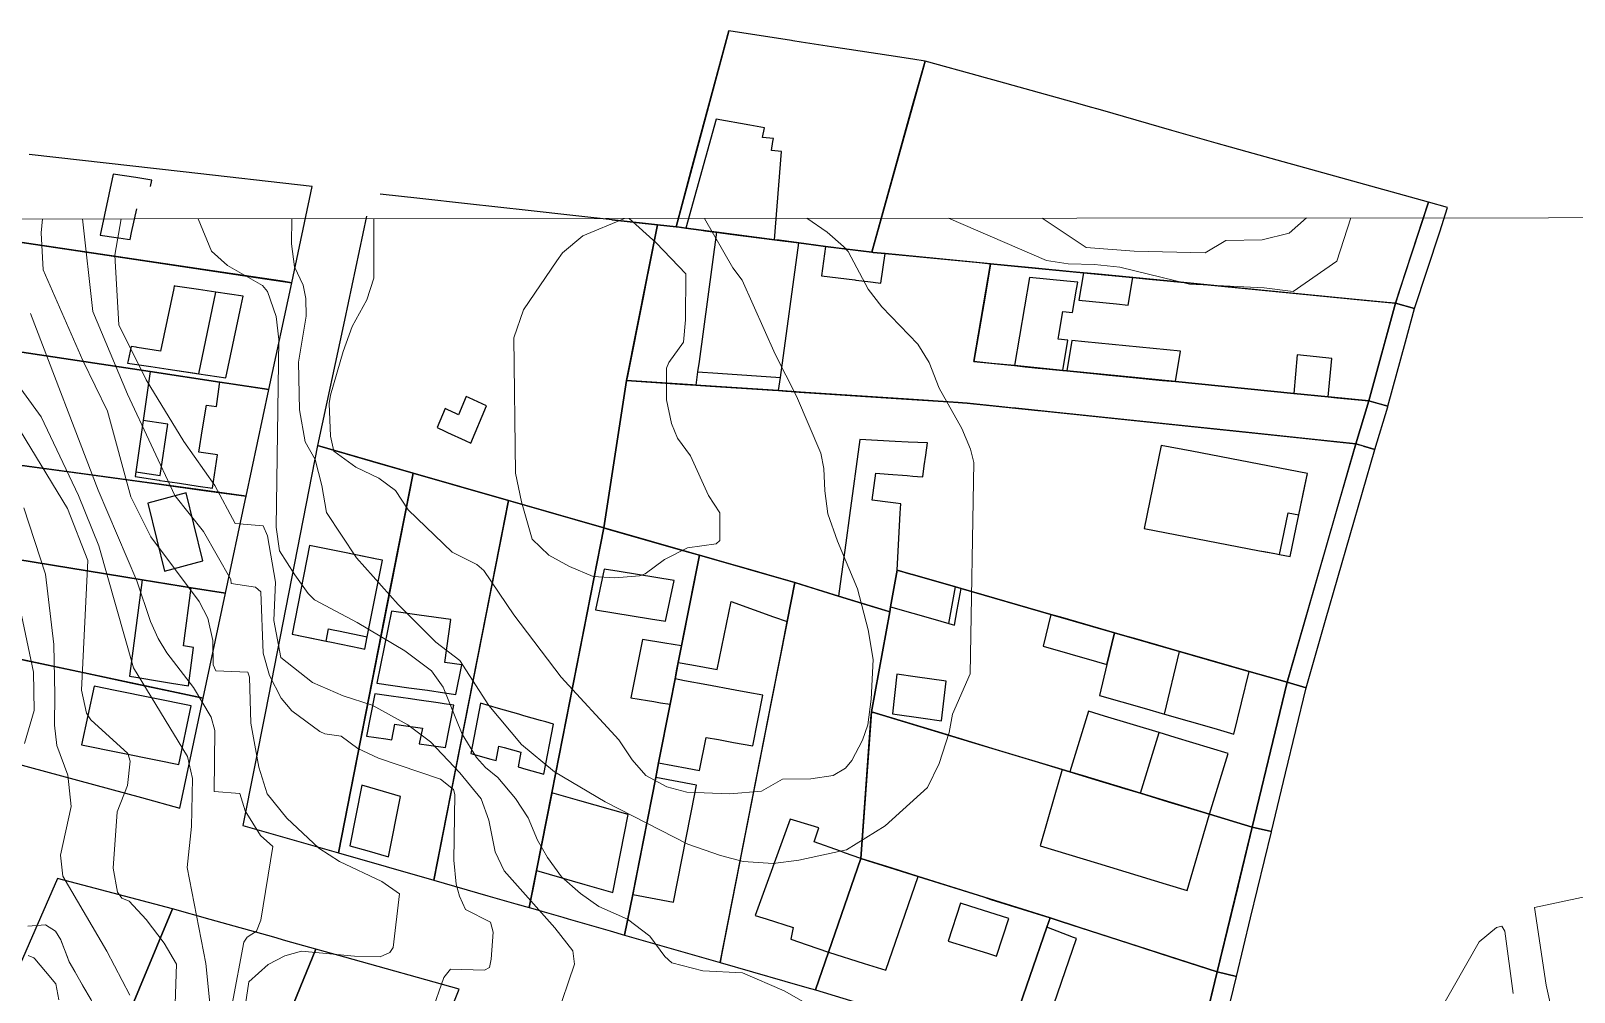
# Model space of a CAD drawing. Header units: metres. Extents: x 78 to 178, y -74 to 157.
# Drawn here: x 144.08 to 146.162, y -6.001 to -4.706 of the extents above; entities that cross this region are included whole.
import ezdxf

# ---------------------------------------------------------------- set-up
doc = ezdxf.new("R2010")
doc.units = ezdxf.units.M
doc.layers.add('01_Fina', color=252, linetype='Continuous', lineweight=15)
doc.layers.add('Traza Urbana', color=7, linetype='Continuous')

msp = doc.modelspace()

# ---------------------------------------------------------------- linework, layer by layer
at = {"layer": '01_Fina', "color": 252, "lineweight": 9, "true_color": 0x939598}
msp.add_lwpolyline([(142.68008, -4.95976), (142.68008, -14.84805), (151.21343, -14.84213), (151.21343, -4.95384), (142.94709, -4.95976)], dxfattribs=at)
at = {"layer": '01_Fina', "color": 252, "linetype": 'Continuous', "lineweight": 9, "true_color": 0x939598}
for points in [[(144.09576, -4.95894), (144.09394, -4.97786), (144.09675, -5.02777), (144.15027, -5.14992), (144.18318, -5.21815), (144.21502, -5.33361), (144.24205, -5.38766), (144.30707, -5.47462), (144.31884, -5.4971), (144.32526, -5.5272), (144.32607, -5.56038), (144.32941, -5.56841), (144.37289, -5.57028), (144.37477, -5.57697), (144.37677, -5.63892), (144.38761, -5.69832), (144.39858, -5.73418), (144.42507, -5.76669), (144.46842, -5.80736), (144.49652, -5.82515), (144.55351, -5.85218), (144.57706, -5.8689), (144.5689, -5.94142), (144.56435, -5.94811), (144.5511, -5.95359), (144.51658, -5.95292), (144.44514, -5.9461), (144.4224, -5.95266), (144.39992, -5.96416), (144.3741, -5.98731), (144.36955, -6.01768)], [(144.1496, -4.9589), (144.16378, -5.08409), (144.21034, -5.1954), (144.27442, -5.33187), (144.31296, -5.38057), (144.34961, -5.44532), (144.35015, -5.45068), (144.38293, -5.45563), (144.39042, -5.46178), (144.39336, -5.54446), (144.40179, -5.5747), (144.41745, -5.60507), (144.43203, -5.62233), (144.46989, -5.65002), (144.47658, -5.6531), (144.49839, -5.65645), (144.521, -5.67317), (144.54896, -5.68601), (144.63245, -5.71438), (144.64984, -5.72816), (144.65171, -5.73511), (144.65051, -5.82342), (144.65372, -5.85566), (144.65813, -5.87211), (144.66643, -5.89004), (144.70014, -5.90717), (144.70362, -5.92041), (144.70095, -5.9568), (144.69867, -5.96804), (144.69172, -5.97165), (144.64596, -5.97058), (144.63686, -5.98155), (144.62027, -6.02945)], [(144.20198, -4.95886), (144.19348, -5.00783), (144.19883, -5.10189), (144.23563, -5.17614), (144.2862, -5.25895), (144.32821, -5.31836), (144.35537, -5.3696), (144.39336, -5.37281), (144.39925, -5.38632), (144.41009, -5.4488), (144.40755, -5.50045), (144.41731, -5.55048), (144.45986, -5.58406), (144.50107, -5.60186), (144.54053, -5.61457), (144.58856, -5.64106), (144.6192, -5.66394), (144.6584, -5.70595), (144.68717, -5.74087), (144.69787, -5.76936), (144.70617, -5.81244), (144.71861, -5.83786), (144.78657, -5.91479), (144.81119, -5.9457), (144.81346, -5.96349), (144.78871, -6.03654)], [(145.13148, -6.01995), (145.09616, -5.99975), (145.03984, -5.9754), (144.98646, -5.97272), (144.94458, -5.96189), (144.93495, -5.95346), (144.91501, -5.92576), (144.88491, -5.90315), (144.84624, -5.88589), (144.82136, -5.8685), (144.79594, -5.84576), (144.77667, -5.82007), (144.76356, -5.79666), (144.75098, -5.76629), (144.73386, -5.74033), (144.71005, -5.7121), (144.69332, -5.69846), (144.68088, -5.68494), (144.66175, -5.6535), (144.63619, -5.59009), (144.62054, -5.56814), (144.58455, -5.54125), (144.52033, -5.50312), (144.46267, -5.47235), (144.45424, -5.46405), (144.43618, -5.4389), (144.41531, -5.40639), (144.41076, -5.37442), (144.4145, -5.12142), (144.41089, -5.09065), (144.39938, -5.05707), (144.39229, -5.04904), (144.34507, -5.02188), (144.32366, -5.00235), (144.30571, -4.95879)], [(145.12665, -4.9582), (145.15396, -4.97693), (145.17617, -4.99619), (145.18232, -5.00301), (145.20922, -5.05372), (145.22781, -5.0774), (145.27624, -5.12797), (145.29176, -5.15273), (145.30528, -5.18711), (145.33565, -5.24156), (145.34742, -5.26966), (145.3517, -5.28745), (145.34675, -5.57229), (145.3232, -5.62688), (145.31879, -5.65149), (145.30528, -5.69337), (145.28936, -5.72561), (145.2325, -5.77712), (145.18018, -5.8095), (145.11596, -5.82342), (145.08118, -5.82796), (145.04064, -5.82515), (145.01, -5.81699), (144.96599, -5.80187), (144.85454, -5.74501), (144.78617, -5.70434), (144.74175, -5.66755), (144.6976, -5.6151), (144.6588, -5.55423), (144.62643, -5.52961), (144.57532, -5.47877), (144.51926, -5.41589), (144.47872, -5.35488), (144.47243, -5.31849), (144.46347, -5.28317), (144.45009, -5.25949), (144.44233, -5.21641), (144.44113, -5.15206), (144.45143, -5.09025), (144.45076, -5.06643), (144.44715, -5.0485), (144.43578, -5.02348), (144.43149, -4.99271), (144.43194, -4.9587)], [(144.98881, -4.9583), (145.02686, -5.02522), (145.0393, -5.04168), (145.08372, -5.14149), (145.11289, -5.19821), (145.14553, -5.27474), (145.14941, -5.29535), (145.15075, -5.32558), (145.15516, -5.35649), (145.16801, -5.39328), (145.19477, -5.45763), (145.20948, -5.51316), (145.21591, -5.55303), (145.21336, -5.60668), (145.20868, -5.64119), (145.20159, -5.66166), (145.18714, -5.68936), (145.17858, -5.69953), (145.16226, -5.70929), (145.13202, -5.71397), (145.09362, -5.71424), (145.06539, -5.7303), (145.02298, -5.73418), (144.96492, -5.73177), (144.93789, -5.72468), (144.90939, -5.70929), (144.89106, -5.68829), (144.873, -5.66113), (144.7954, -5.57697), (144.73132, -5.49295), (144.69091, -5.43288), (144.68155, -5.42499), (144.64837, -5.40826), (144.58883, -5.35127), (144.57197, -5.32518), (144.5495, -5.30859), (144.51832, -5.29387), (144.48876, -5.27233), (144.48434, -5.252), (144.4822, -5.20771), (144.48421, -5.19647), (144.50107, -5.13787), (144.51337, -5.10416), (144.53317, -5.06804), (144.54281, -5.03874), (144.54281, -4.95862)], [(144.8807, -4.95837), (144.82457, -4.98188), (144.79714, -5.00462), (144.78925, -5.01546), (144.7443, -5.08155), (144.73132, -5.11955), (144.73386, -5.30163), (144.74162, -5.34043), (144.75634, -5.39074), (144.77868, -5.41214), (144.80664, -5.42753), (144.83835, -5.44118), (144.86752, -5.44292), (144.9011, -5.44037), (144.90872, -5.4373), (144.93468, -5.41803), (144.96558, -5.40224), (145.00425, -5.39729), (145.00907, -5.39261), (145.00907, -5.35542), (144.99422, -5.332), (144.9696, -5.27862), (144.95234, -5.25481), (144.94391, -5.23474), (144.93749, -5.2029), (144.93749, -5.16022), (144.94057, -5.15273), (144.96037, -5.12516), (144.96304, -5.09533), (144.96344, -5.03298), (144.92344, -4.99151), (144.88689, -4.95837)], [(145.86055, -4.95767), (145.84151, -5.01586), (145.78277, -5.0568), (145.74331, -5.05212), (145.6427, -5.0469), (145.54878, -5.02429), (145.51466, -5.02054), (145.47894, -5.0196), (145.4499, -5.01492), (145.31792, -4.95806)], [(145.80058, -4.95772), (145.77729, -4.97826), (145.74076, -4.98723), (145.6918, -4.98803), (145.6637, -5.00462), (145.56804, -5.00261), (145.50355, -4.99753), (145.4441, -4.95797)], [(144.35162, -6.01768), (144.36727, -5.93406), (144.37156, -5.92737), (144.38427, -5.91907), (144.39015, -5.90422), (144.40634, -5.80522), (144.38962, -5.79037), (144.36901, -5.75692), (144.36192, -5.73378), (144.32714, -5.73097), (144.32834, -5.64869), (144.32326, -5.63076), (144.29944, -5.59075), (144.26332, -5.54379), (144.25168, -5.52453), (144.24138, -5.50192), (144.22278, -5.44706), (144.1706, -5.32451), (144.07976, -5.08637)], [(144.32513, -6.05233), (144.31617, -5.96296), (144.29101, -5.83345), (144.29677, -5.77819), (144.29797, -5.71331), (144.29142, -5.68374), (144.2185, -5.56426), (144.17167, -5.39997), (144.14411, -5.33174), (144.09381, -5.22577), (144.02905, -5.13734)], [(144.01621, -5.16396), (144.12953, -5.3494), (144.15709, -5.41937), (144.14826, -5.59437), (144.15508, -5.62541), (144.1607, -5.6345), (144.21061, -5.67986), (144.21395, -5.69016), (144.21021, -5.72294), (144.19629, -5.75813), (144.19094, -5.83439), (144.19696, -5.86663), (144.20258, -5.87452), (144.21248, -5.87894), (144.23536, -5.90342), (144.25998, -5.9354), (144.27657, -5.96389), (144.27322, -6.05782)], [(144.07066, -5.34846), (144.09969, -5.4381), (144.1108, -5.53282), (144.1124, -5.60065), (144.11187, -5.64173), (144.11521, -5.66889), (144.13007, -5.70889), (144.13461, -5.75103), (144.12003, -5.81673), (144.12311, -5.84522), (144.18238, -5.94597), (144.21368, -6.00537)], [(144.07133, -5.66608), (144.08444, -5.62166), (144.08337, -5.56988), (144.06009, -5.45897)], [(146.22227, -5.86302), (146.10829, -5.8875), (146.12367, -5.99199), (146.13277, -6.03226)], [(144.16458, -6.01754), (144.13167, -5.96055), (144.12043, -5.93071), (144.11321, -5.91907), (144.09956, -5.91065), (144.07575, -5.91239)], [(144.12043, -5.93071), (144.1215, -5.93352), (144.12926, -5.95413), (144.13167, -5.96055), (144.1393, -5.97366), (144.15027, -5.99279), (144.16137, -6.01193)], [(146.07925, -6.0031), (146.06801, -5.91907), (146.064, -5.91225), (146.05664, -5.91412), (146.0335, -5.93352), (145.97998, -6.02731)], [(144.07628, -5.95199), (144.08418, -5.95533), (144.08525, -5.95654), (144.09956, -5.97339), (144.11388, -5.99012), (144.11789, -6.01193)]]:
    msp.add_lwpolyline(points, dxfattribs=at)
at = {"layer": 'Traza Urbana', "color": 7, "linetype": 'Continuous', "invisible_edges": 5}
for points in [[(145.02151, -4.70561), (144.86364, -4.96023), (144.92518, -4.96703), (144.97083, -4.89341)], [(145.02151, -4.70561), (145.02151, -4.70561), (144.9502, -4.96984), (145.10597, -4.71859)], [(145.10597, -4.71859), (144.9502, -4.96984), (144.95181, -4.96997), (145.10752, -4.71883)], [(145.10752, -4.71883), (144.95181, -4.96997), (144.96358, -4.97158), (145.11917, -4.72062)], [(145.11917, -4.72062), (144.96358, -4.97158), (145.00492, -4.97707), (145.16002, -4.7269)], [(145.16002, -4.7269), (145.00492, -4.97707), (145.08305, -4.9871), (145.23703, -4.73875)], [(145.23703, -4.73875), (145.08305, -4.9871), (145.11583, -4.99138), (145.26938, -4.74372)], [(145.26938, -4.74372), (145.11583, -4.99138), (145.13268, -4.99358), (145.28601, -4.74628)], [(145.28601, -4.74628), (145.13268, -4.99358), (145.15169, -4.99606), (145.2693, -4.80637)], [(145.28601, -4.74628), (145.28601, -4.74628), (145.2143, -5.00409), (145.36123, -4.76711)], [(145.36123, -4.76711), (145.2143, -5.00409), (145.21591, -5.00436), (145.36274, -4.76753)], [(145.36274, -4.76753), (145.21591, -5.00436), (145.2321, -5.00583), (145.37734, -4.77157)], [(145.37734, -4.77157), (145.2321, -5.00583), (145.35925, -5.01802), (145.49232, -4.80341)], [(145.2693, -4.80637), (145.15169, -4.99606), (145.2143, -5.00409)], [(145.49232, -4.80341), (145.35925, -5.01802), (145.37445, -5.01948), (145.50598, -4.80733)], [(145.50598, -4.80733), (145.37445, -5.01948), (145.39291, -5.02135), (145.52264, -4.81212)], [(145.00438, -4.82454), (145.00438, -4.82454), (144.96358, -4.97158), (145.04967, -4.83273)], [(145.52264, -4.81212), (145.39291, -5.02135), (145.49968, -5.03179), (145.61875, -4.83974)], [(145.04967, -4.83273), (144.96358, -4.97158), (144.984, -4.97429), (145.06954, -4.83632)], [(145.06954, -4.83632), (144.984, -4.97429), (144.98891, -4.97494), (145.06673, -4.84943)], [(145.06673, -4.84943), (144.98891, -4.97494), (145.00328, -4.97685), (145.08145, -4.85077)], [(145.61875, -4.83974), (145.49968, -5.03179), (145.5663, -5.03821), (145.67868, -4.85696)], [(145.08145, -4.85077), (145.00328, -4.97685), (145.00492, -4.97707), (145.08083, -4.85463)], [(145.08083, -4.85463), (145.00492, -4.97707), (145.01006, -4.97773), (145.07891, -4.86669)], [(145.07891, -4.86669), (145.01006, -4.97773), (145.02338, -4.97944), (145.09228, -4.86829)], [(145.09228, -4.86829), (145.02338, -4.97944), (145.08305, -4.9871)], [(145.67868, -4.85696), (145.5663, -5.03821), (145.58786, -5.04032), (145.69809, -4.86254)], [(145.69809, -4.86254), (145.58786, -5.04032), (145.61273, -5.04276), (145.72059, -4.86879)], [(145.72059, -4.86879), (145.61273, -5.04276), (145.8829, -5.06907), (145.965, -4.93666)], [(144.07789, -4.87204), (144.0096, -4.98219), (144.21282, -5.01243), (144.28526, -4.89559)], [(144.19094, -4.89893), (144.19094, -4.89893), (144.17355, -4.98081), (144.2215, -4.90347)], [(144.2215, -4.90347), (144.17355, -4.98081), (144.19529, -4.98405), (144.24325, -4.90669)], [(144.24325, -4.90669), (144.19529, -4.98405), (144.19857, -4.98454), (144.2414, -4.91546)], [(144.28526, -4.89559), (144.21282, -5.01243), (144.38366, -5.03785), (144.45959, -4.91539)], [(144.97083, -4.89341), (144.92518, -4.96703), (144.9502, -4.96984)], [(144.45959, -4.91539), (144.38366, -5.03785), (144.4319, -5.04503)], [(144.60449, -4.93171), (144.50295, -5.09547), (144.46682, -5.26471), (144.6689, -4.93878)], [(144.55124, -4.92582), (144.53284, -4.95549), (144.50295, -5.09547), (144.60449, -4.93171)], [(144.22278, -4.94549), (144.19857, -4.98454), (144.21046, -4.98631), (144.21596, -4.97744)], [(144.6689, -4.93878), (144.46682, -5.26471), (144.54101, -5.286), (144.75072, -4.94777)], [(144.75072, -4.94777), (144.54101, -5.286), (144.59552, -5.30164), (144.81081, -4.9544)], [(145.965, -4.93666), (145.8829, -5.06907), (145.92045, -5.07273)], [(145.99082, -4.94389), (145.93109, -5.04023), (145.92045, -5.07273), (145.98018, -4.97638)], [(145.965, -4.93666), (145.965, -4.93666), (145.93109, -5.04023), (145.99082, -4.94389)], [(143.94101, -4.97198), (143.8574, -5.10684), (144.24111, -5.16477), (144.3252, -5.02915)], [(144.81081, -4.9544), (144.59552, -5.30164), (144.69927, -5.3314), (144.92518, -4.96703)], [(144.92518, -4.96703), (144.69927, -5.3314), (144.72423, -5.33857), (144.91131, -5.03682)], [(144.96358, -4.97158), (144.90574, -5.06487), (144.88463, -5.17108), (145.00492, -4.97707)], [(144.95181, -4.96997), (144.91176, -5.03456), (144.90574, -5.06487), (144.96358, -4.97158)], [(144.9502, -4.96984), (144.91256, -5.03055), (144.91176, -5.03456), (144.95181, -4.96997)], [(144.92518, -4.96703), (144.92518, -4.96703), (144.91256, -5.03055), (144.9502, -4.96984)], [(144.21596, -4.97744), (144.21046, -4.98631), (144.21395, -4.98683)], [(145.00492, -4.97707), (144.88463, -5.17108), (144.88344, -5.17708), (145.00726, -4.97737)], [(145.00726, -4.97737), (144.88344, -5.17708), (144.96206, -5.18226), (145.08305, -4.9871)], [(145.08305, -4.9871), (144.96206, -5.18226), (144.97696, -5.18324), (145.0974, -4.98897)], [(145.0974, -4.98897), (144.97696, -5.18324), (144.9961, -5.1845), (145.11583, -4.99138)], [(145.08305, -4.9871), (144.98127, -5.15126), (144.97937, -5.16531), (145.08935, -4.98792)], [(145.08935, -4.98792), (144.97937, -5.16531), (145.00681, -5.16722), (145.11583, -4.99138)], [(145.00492, -4.97707), (145.00492, -4.97707), (144.98127, -5.15126), (145.08305, -4.9871)], [(145.11583, -4.99138), (144.9961, -5.1845), (145.03333, -5.18695), (145.15169, -4.99606)], [(145.11583, -4.99138), (145.00681, -5.16722), (145.09095, -5.17307)], [(145.98018, -4.97638), (145.92045, -5.07273), (145.94627, -5.07995)], [(145.15169, -4.99606), (145.03333, -5.18695), (145.08854, -5.19059), (145.20492, -5.00289)], [(145.20492, -5.00289), (145.08854, -5.19059), (145.09827, -5.19124), (145.2143, -5.00409)], [(145.2143, -5.00409), (145.09827, -5.19124), (145.09997, -5.19135), (145.21591, -5.00436)], [(145.21591, -5.00436), (145.09997, -5.19135), (145.1164, -5.19244), (145.2321, -5.00583)], [(145.2321, -5.00583), (145.1164, -5.19244), (145.26125, -5.20205), (145.37445, -5.01948)], [(145.15169, -4.99606), (145.15169, -4.99606), (145.1462, -5.03593), (145.16951, -4.99835)], [(145.16951, -4.99835), (145.1462, -5.03593), (145.19117, -5.0414), (145.2143, -5.00409)], [(145.2143, -5.00409), (145.19117, -5.0414), (145.19282, -5.0416), (145.21591, -5.00436)], [(145.21591, -5.00436), (145.19282, -5.0416), (145.20872, -5.04353), (145.2321, -5.00583)], [(145.2321, -5.00583), (145.20872, -5.04353), (145.22661, -5.0457)], [(144.3252, -5.02915), (144.24111, -5.16477), (144.33503, -5.17895), (144.41923, -5.04315)], [(144.91131, -5.03682), (144.72423, -5.33857), (144.77439, -5.35296), (144.88344, -5.17708)], [(145.37445, -5.01948), (145.26125, -5.20205), (145.31822, -5.20583), (145.35197, -5.15139)], [(145.39291, -5.02135), (145.36701, -5.06312), (145.35197, -5.15139), (145.43033, -5.02501)], [(145.43033, -5.02501), (145.35197, -5.15139), (145.40656, -5.15688), (145.48501, -5.03035)], [(145.37445, -5.01948), (145.37445, -5.01948), (145.36701, -5.06312), (145.39291, -5.02135)], [(145.48501, -5.03035), (145.40656, -5.15688), (145.42122, -5.15832), (145.49968, -5.03179)], [(145.49968, -5.03179), (145.42122, -5.15832), (145.47185, -5.1633), (145.55036, -5.03667)], [(145.55036, -5.03667), (145.47185, -5.1633), (145.4772, -5.16384), (145.55572, -5.03719)], [(145.55572, -5.03719), (145.4772, -5.16384), (145.48776, -5.16489), (145.5663, -5.03821)], [(145.49968, -5.03179), (145.49968, -5.03179), (145.49339, -5.06871), (145.51535, -5.0333)], [(145.51535, -5.0333), (145.49339, -5.06871), (145.54434, -5.07362), (145.5663, -5.03821)], [(144.30614, -5.05434), (144.2418, -5.15812), (144.26533, -5.16166), (144.32968, -5.05787)], [(144.2748, -5.04964), (144.27273, -5.05298), (144.25476, -5.13721), (144.30614, -5.05434)], [(144.32968, -5.05787), (144.26533, -5.16166), (144.3064, -5.16785)], [(144.27349, -5.04945), (144.27349, -5.04945), (144.27273, -5.05298), (144.2748, -5.04964)], [(144.41923, -5.04315), (144.33503, -5.17895), (144.34767, -5.18087), (144.4319, -5.04503)], [(144.4319, -5.04503), (144.34767, -5.18087), (144.40113, -5.18899)], [(145.42676, -5.03807), (145.42676, -5.03807), (145.40656, -5.15688), (145.47715, -5.04303)], [(145.47715, -5.04303), (145.40656, -5.15688), (145.42146, -5.15835), (145.49205, -5.0445)], [(145.49205, -5.0445), (145.42146, -5.15835), (145.42544, -5.15874), (145.49046, -5.05387)], [(145.49046, -5.05387), (145.47171, -5.0841), (145.48509, -5.08544)], [(145.5663, -5.03821), (145.48776, -5.16489), (145.53414, -5.1695), (145.61273, -5.04276)], [(145.61273, -5.04276), (145.53414, -5.1695), (145.6237, -5.17842), (145.7024, -5.05149)], [(145.5663, -5.03821), (145.54434, -5.07362), (145.56001, -5.07513)], [(145.7024, -5.05149), (145.6237, -5.17842), (145.78331, -5.19434), (145.86223, -5.06706)], [(145.86223, -5.06706), (145.78331, -5.19434), (145.83, -5.19902), (145.909, -5.07161)], [(145.909, -5.07161), (145.83, -5.19902), (145.84143, -5.20017), (145.92045, -5.07273)], [(145.92045, -5.07273), (145.84143, -5.20017), (145.88459, -5.20451)], [(145.92045, -5.07273), (145.92045, -5.07273), (145.89675, -5.15982), (145.94627, -5.07995)], [(145.47171, -5.0841), (145.42544, -5.15874), (145.43883, -5.16005), (145.46633, -5.11569)], [(145.94627, -5.07995), (145.89675, -5.15982), (145.88459, -5.20451), (145.93398, -5.12485)], [(145.46633, -5.11569), (145.43883, -5.16005), (145.44109, -5.16028), (145.46543, -5.12102)], [(143.96406, -5.12294), (143.876, -5.26498), (144.15518, -5.30336), (144.24111, -5.16477)], [(144.22221, -5.13215), (144.21121, -5.1499), (144.21047, -5.1534), (144.22352, -5.13236)], [(144.22352, -5.13236), (144.21047, -5.1534), (144.2418, -5.15812), (144.25476, -5.13721)], [(144.21516, -5.13106), (144.21516, -5.13106), (144.21121, -5.1499), (144.22221, -5.13215)], [(145.46543, -5.12102), (145.44109, -5.16028), (145.45448, -5.16159), (145.4788, -5.12236)], [(145.4788, -5.12236), (145.45448, -5.16159), (145.47185, -5.1633)], [(145.48416, -5.1229), (145.48416, -5.1229), (145.4772, -5.16384), (145.50151, -5.12462)], [(145.50151, -5.12462), (145.4772, -5.16384), (145.60634, -5.17669), (145.63066, -5.13748)], [(145.63066, -5.13748), (145.60634, -5.17669), (145.6237, -5.17842)], [(145.93398, -5.12485), (145.88459, -5.20451), (145.91028, -5.21147)], [(145.35197, -5.15139), (145.31822, -5.20583), (145.34274, -5.20745), (145.376, -5.15381)], [(145.376, -5.15381), (145.34274, -5.20745), (145.37323, -5.21063), (145.40656, -5.15688)], [(145.40656, -5.15688), (145.37323, -5.21063), (145.43829, -5.21742), (145.47185, -5.1633)], [(145.78786, -5.14243), (145.78786, -5.14243), (145.78331, -5.19434), (145.81388, -5.14504)], [(145.81388, -5.14504), (145.78331, -5.19434), (145.80398, -5.19641), (145.83455, -5.14711)], [(145.83455, -5.14711), (145.80398, -5.19641), (145.83, -5.19902)], [(144.24111, -5.16477), (144.15518, -5.30336), (144.24983, -5.31638), (144.33503, -5.17895)], [(144.33503, -5.17895), (144.24983, -5.31638), (144.31646, -5.32554), (144.40113, -5.18899)], [(144.88344, -5.17708), (144.77439, -5.35296), (144.85293, -5.37549)], [(144.88344, -5.17708), (144.88344, -5.17708), (144.85293, -5.37549), (144.97232, -5.18293)], [(144.97232, -5.18293), (144.85293, -5.37549), (144.85703, -5.37667), (144.97696, -5.18324)], [(145.47185, -5.1633), (145.43829, -5.21742), (145.44363, -5.21798), (145.4772, -5.16384)], [(145.4772, -5.16384), (145.44363, -5.21798), (145.58972, -5.23323), (145.6237, -5.17842)], [(145.6237, -5.17842), (145.58972, -5.23323), (145.7489, -5.24984), (145.78331, -5.19434)], [(144.40113, -5.18899), (144.31646, -5.32554), (144.37035, -5.33295)], [(144.67099, -5.20022), (144.64211, -5.24679), (144.66564, -5.25766), (144.69453, -5.21106)], [(144.66723, -5.19849), (144.66723, -5.19849), (144.6568, -5.22311), (144.67099, -5.20022)], [(144.97696, -5.18324), (144.85703, -5.37667), (144.95563, -5.40496), (145.08854, -5.19059)], [(145.08854, -5.19059), (144.95563, -5.40496), (144.98164, -5.41242), (145.11796, -5.19255)], [(145.11796, -5.19255), (144.98164, -5.41242), (145.11035, -5.44934), (145.26358, -5.2022)], [(145.26358, -5.2022), (145.11035, -5.44934), (145.16921, -5.46741), (145.33087, -5.20667)], [(145.78331, -5.19434), (145.7489, -5.24984), (145.79548, -5.2547), (145.83, -5.19902)], [(145.83, -5.19902), (145.79548, -5.2547), (145.84995, -5.26039), (145.88459, -5.20451)], [(144.6386, -5.21468), (144.6386, -5.21468), (144.6279, -5.24023), (144.6426, -5.21653)], [(144.6426, -5.21653), (144.6279, -5.24023), (144.63836, -5.24506), (144.65305, -5.22137)], [(144.65305, -5.22137), (144.63836, -5.24506), (144.64211, -5.24679), (144.6568, -5.22311)], [(144.69453, -5.21106), (144.66564, -5.25766), (144.67339, -5.26124)], [(145.33087, -5.20667), (145.16921, -5.46741), (145.1796, -5.47058), (145.34274, -5.20745)], [(145.34274, -5.20745), (145.1796, -5.47058), (145.21778, -5.48225), (145.3854, -5.2119)], [(145.3854, -5.2119), (145.24855, -5.43262), (145.26693, -5.43789), (145.40573, -5.21403)], [(145.40573, -5.21403), (145.26693, -5.43789), (145.26936, -5.43859), (145.40841, -5.21431)], [(145.40841, -5.21431), (145.26936, -5.43859), (145.32695, -5.4551), (145.47212, -5.22095)], [(145.47212, -5.22095), (145.32695, -5.4551), (145.33471, -5.45737), (145.48073, -5.22185)], [(145.48073, -5.22185), (145.33471, -5.45737), (145.45552, -5.49216), (145.61446, -5.23581)], [(145.88459, -5.20451), (145.84995, -5.26039), (145.86706, -5.26217)], [(145.88459, -5.20451), (145.88459, -5.20451), (145.86706, -5.26217), (145.90019, -5.20873)], [(145.90019, -5.20873), (145.86706, -5.26217), (145.87697, -5.26518), (145.91028, -5.21147)], [(145.91028, -5.21147), (145.87697, -5.26518), (145.87728, -5.26527), (145.91014, -5.21227)], [(145.91014, -5.21227), (145.87728, -5.26527), (145.89262, -5.26993)], [(144.23148, -5.231), (144.23148, -5.231), (144.22145, -5.2999), (144.2614, -5.23546)], [(144.2614, -5.23546), (144.22145, -5.2999), (144.22471, -5.30039), (144.26466, -5.23595)], [(144.26466, -5.23595), (144.22471, -5.30039), (144.25463, -5.30485)], [(145.61446, -5.23581), (145.45552, -5.49216), (145.54169, -5.51691), (145.7098, -5.24576)], [(144.46682, -5.26471), (144.46682, -5.26471), (144.39634, -5.6229), (144.59552, -5.30164)], [(145.19811, -5.25655), (145.19811, -5.25655), (145.1841, -5.35876), (145.24599, -5.25894)], [(145.24599, -5.25894), (145.21952, -5.30164), (145.23648, -5.30304), (145.26329, -5.25981)], [(145.26329, -5.25981), (145.23648, -5.30304), (145.26193, -5.30513), (145.28922, -5.2611)], [(145.28922, -5.2611), (145.26193, -5.30513), (145.26944, -5.30575), (145.28697, -5.27747)], [(145.7098, -5.24576), (145.54169, -5.51691), (145.62918, -5.54206), (145.80663, -5.25586)], [(145.6047, -5.26431), (145.6047, -5.26431), (145.58142, -5.37643), (145.64601, -5.27225)], [(145.80663, -5.25586), (145.62918, -5.54206), (145.68383, -5.55771), (145.86706, -5.26217)], [(145.86706, -5.26217), (145.68383, -5.55771), (145.7231, -5.56895), (145.82695, -5.40146)], [(145.86706, -5.26217), (145.86706, -5.26217), (145.84073, -5.35362), (145.89262, -5.26993)], [(144.00134, -5.28221), (143.93032, -5.39676), (144.23014, -5.4456), (144.30551, -5.32403)], [(145.28697, -5.27747), (145.26944, -5.30575), (145.27606, -5.30629), (145.28499, -5.29189)], [(145.64601, -5.27225), (145.58142, -5.37643), (145.7372, -5.40633), (145.80177, -5.30218)], [(145.89262, -5.26993), (145.84073, -5.35362), (145.77448, -5.58367), (145.82639, -5.49994)], [(144.59552, -5.30164), (144.39634, -5.6229), (144.36607, -5.77673), (144.56525, -5.45547)], [(144.59552, -5.30164), (144.59552, -5.30164), (144.52505, -5.65983), (144.72423, -5.33857)], [(145.21952, -5.30164), (145.1841, -5.35876), (145.17904, -5.39568), (145.2147, -5.33816)], [(145.28499, -5.29189), (145.27606, -5.30629), (145.28294, -5.30686)], [(145.80177, -5.30218), (145.7372, -5.40633), (145.74336, -5.40751), (145.79834, -5.31883)], [(144.30551, -5.32403), (144.23014, -5.4456), (144.29409, -5.45595), (144.37035, -5.33295)], [(144.2379, -5.34245), (144.2379, -5.34245), (144.25002, -5.39187), (144.28954, -5.32813)], [(144.28954, -5.32813), (144.25002, -5.39187), (144.26038, -5.43409), (144.2999, -5.37035)], [(145.79834, -5.31883), (145.77582, -5.35516), (145.79027, -5.35797)], [(144.37035, -5.33295), (144.29409, -5.45595), (144.29623, -5.4563), (144.36911, -5.33876)], [(144.36911, -5.33876), (144.29623, -5.4563), (144.34239, -5.46379)], [(144.72423, -5.33857), (144.52505, -5.65983), (144.49478, -5.81365), (144.69396, -5.4924)], [(144.72423, -5.33857), (144.72423, -5.33857), (144.65375, -5.69675), (144.85293, -5.37549)], [(145.23947, -5.34135), (145.17146, -5.45105), (145.16921, -5.46741), (145.24679, -5.34229)], [(145.24679, -5.34229), (145.16921, -5.46741), (145.17506, -5.46919), (145.25323, -5.34312)], [(145.2147, -5.33816), (145.17904, -5.39568), (145.17146, -5.45105), (145.23947, -5.34135)], [(145.25323, -5.34312), (145.17506, -5.46919), (145.18114, -5.47105), (145.25257, -5.35584)], [(145.25257, -5.35584), (145.18114, -5.47105), (145.21778, -5.48225), (145.24855, -5.43262)], [(145.77582, -5.35516), (145.74336, -5.40751), (145.75783, -5.41029), (145.76758, -5.39455)], [(144.2999, -5.37035), (144.26038, -5.43409), (144.31202, -5.41978)], [(144.85293, -5.37549), (144.65375, -5.69675), (144.62348, -5.85058), (144.82268, -5.5293)], [(144.85293, -5.37549), (144.85293, -5.37549), (144.78269, -5.73258), (144.98126, -5.41231)], [(144.0178, -5.41101), (143.94584, -5.52708), (144.15233, -5.5711), (144.23014, -5.4456)], [(144.45585, -5.39931), (144.45585, -5.39931), (144.4323, -5.51878), (144.50073, -5.40841)], [(144.45585, -5.39931), (144.45585, -5.39931), (144.4323, -5.51878), (144.50073, -5.40841)], [(144.50073, -5.40841), (144.4323, -5.51878), (144.47198, -5.52688), (144.54044, -5.41646)], [(144.50073, -5.40841), (144.4323, -5.51878), (144.47819, -5.52815), (144.54666, -5.41772)], [(145.82695, -5.40146), (145.7231, -5.56895), (145.77448, -5.58367)], [(145.76758, -5.39455), (145.75783, -5.41029), (145.76404, -5.41148)], [(144.54666, -5.41772), (144.47819, -5.52815), (144.48571, -5.52968), (144.55418, -5.41924)], [(144.54044, -5.41646), (144.4814, -5.51169), (144.48761, -5.51296), (144.54666, -5.41772)], [(144.55418, -5.41924), (144.48571, -5.52968), (144.52443, -5.53758), (144.53384, -5.52239)], [(144.54666, -5.41772), (144.48761, -5.51296), (144.49513, -5.51449), (144.55418, -5.41924)], [(144.55418, -5.41924), (144.49513, -5.51449), (144.53384, -5.52239)], [(144.98164, -5.41242), (144.78249, -5.73363), (144.76196, -5.8376), (144.96132, -5.51605)], [(144.98126, -5.41231), (144.78269, -5.73258), (144.78249, -5.73363), (144.98164, -5.41242)], [(144.85334, -5.43102), (144.85334, -5.43102), (144.84156, -5.486), (144.87359, -5.43434)], [(145.04163, -5.42963), (144.94886, -5.57925), (144.94217, -5.61337), (145.05391, -5.43315)], [(145.03362, -5.42733), (144.95328, -5.55691), (144.94886, -5.57925), (145.04163, -5.42963)], [(145.02561, -5.42503), (144.95769, -5.53457), (144.95328, -5.55691), (145.03362, -5.42733)], [(145.02561, -5.42503), (144.95769, -5.53457), (144.95328, -5.55691), (145.03362, -5.42733)], [(145.03362, -5.42733), (144.95328, -5.55691), (144.97151, -5.5603), (145.05088, -5.43228)], [(144.98164, -5.41242), (144.98164, -5.41242), (144.95769, -5.53457), (145.02561, -5.42503)], [(144.98164, -5.41242), (144.98164, -5.41242), (144.95769, -5.53457), (145.02561, -5.42503)], [(145.05088, -5.43228), (145.02445, -5.4749), (145.05581, -5.48611), (145.0834, -5.44161)], [(145.24855, -5.43262), (145.21778, -5.48225), (145.23598, -5.48781), (145.23959, -5.48199)], [(145.24855, -5.43262), (145.21778, -5.48225), (145.23598, -5.48781), (145.23959, -5.48199)], [(145.24855, -5.43262), (145.24855, -5.43262), (145.23959, -5.48199), (145.26693, -5.43789)], [(145.24855, -5.43262), (145.24855, -5.43262), (145.23959, -5.48199), (145.26693, -5.43789)], [(144.23014, -5.4456), (144.15233, -5.5711), (144.21656, -5.5848), (144.29623, -5.4563)], [(144.23014, -5.4456), (144.23014, -5.4456), (144.21328, -5.57564), (144.28809, -5.45498)], [(144.87359, -5.43434), (144.84156, -5.486), (144.91576, -5.49819), (144.94779, -5.44653)], [(145.11035, -5.44934), (144.91125, -5.77046), (144.90087, -5.82316), (145.10004, -5.50192)], [(145.08934, -5.44332), (144.92277, -5.71197), (144.91125, -5.77046), (145.11035, -5.44934)], [(144.94779, -5.44653), (144.91576, -5.49819), (144.93602, -5.50152)], [(145.08221, -5.44127), (144.92665, -5.69217), (144.92277, -5.71197), (145.08934, -5.44332)], [(145.05391, -5.43315), (144.94217, -5.61337), (144.92665, -5.69217), (145.08221, -5.44127)], [(145.0834, -5.44161), (145.05581, -5.48611), (145.08179, -5.4954), (145.11035, -5.44934)], [(145.11035, -5.44934), (145.08179, -5.4954), (145.10004, -5.50192)], [(145.11035, -5.44934), (145.11035, -5.44934), (145.10004, -5.50192), (145.12908, -5.45509)], [(145.26936, -5.43859), (145.23838, -5.48854), (145.21377, -5.62354), (145.31952, -5.45297)], [(145.31952, -5.45297), (145.21377, -5.62354), (145.22114, -5.62577), (145.32695, -5.4551)], [(145.26693, -5.43789), (145.23959, -5.48199), (145.23838, -5.48854), (145.26936, -5.43859)], [(145.26693, -5.43789), (145.23959, -5.48199), (145.29961, -5.4992), (145.32695, -5.4551)], [(144.28809, -5.45498), (144.21328, -5.57564), (144.22142, -5.57697), (144.29623, -5.4563)], [(144.29623, -5.4563), (144.21656, -5.5848), (144.26144, -5.59437), (144.34239, -5.46379)], [(144.29623, -5.4563), (144.22142, -5.57697), (144.25624, -5.58267), (144.28607, -5.53457)], [(144.34239, -5.46379), (144.26144, -5.59437), (144.31229, -5.60521)], [(144.56525, -5.45547), (144.36607, -5.77673), (144.49478, -5.81365)], [(145.16921, -5.46741), (145.07782, -5.61481), (145.03955, -5.80925), (145.23838, -5.48854)], [(145.12908, -5.45509), (145.10004, -5.50192), (145.07782, -5.61481), (145.16921, -5.46741)], [(145.32695, -5.4551), (145.22114, -5.62577), (145.22886, -5.6281), (145.33471, -5.45737)], [(145.33471, -5.45737), (145.22886, -5.6281), (145.34875, -5.66437), (145.45552, -5.49216)], [(145.32695, -5.4551), (145.29961, -5.4992), (145.31799, -5.50447)], [(144.69396, -5.4924), (144.49478, -5.81365), (144.62348, -5.85058)], [(144.56649, -5.48788), (144.56649, -5.48788), (144.54669, -5.58487), (144.60357, -5.49314)], [(144.60357, -5.49314), (144.54669, -5.58487), (144.58976, -5.59098), (144.64663, -5.49925)], [(145.02445, -5.4749), (144.97151, -5.5603), (145.00586, -5.56668)], [(145.23838, -5.48854), (145.03955, -5.80925), (145.01206, -5.94887), (145.21377, -5.62354)], [(145.23959, -5.48199), (145.23598, -5.48781), (145.23838, -5.48854)], [(145.23959, -5.48199), (145.23598, -5.48781), (145.23838, -5.48854)], [(145.45552, -5.49216), (145.34875, -5.66437), (145.43423, -5.69023), (145.54169, -5.51691)], [(145.45552, -5.49216), (145.45552, -5.49216), (145.44522, -5.5351), (145.46938, -5.49614)], [(144.4814, -5.51169), (144.47198, -5.52688), (144.47819, -5.52815)], [(144.64663, -5.49925), (144.58976, -5.59098), (144.61487, -5.59454), (144.6382, -5.55691)], [(145.10004, -5.50192), (144.90087, -5.82316), (144.89173, -5.86958), (145.09091, -5.54833)], [(145.46938, -5.49614), (145.44522, -5.5351), (145.51753, -5.55587), (145.54169, -5.51691)], [(145.82639, -5.49994), (145.77448, -5.58367), (145.80017, -5.59103)], [(144.28607, -5.53457), (144.25624, -5.58267), (144.26955, -5.58485), (144.29931, -5.53684)], [(144.53384, -5.52239), (144.52443, -5.53758), (144.53063, -5.53885)], [(144.82268, -5.5293), (144.62348, -5.85058), (144.69654, -5.87154), (144.78269, -5.73258)], [(144.95769, -5.53457), (144.75834, -5.85611), (144.75398, -5.87835), (144.95328, -5.55691)], [(144.96132, -5.51605), (144.76196, -5.8376), (144.75834, -5.85611), (144.95769, -5.53457)], [(144.90484, -5.52587), (144.90484, -5.52587), (144.88933, -5.60467), (144.9351, -5.53085)], [(144.9351, -5.53085), (144.88933, -5.60467), (144.91192, -5.60839), (144.95769, -5.53457)], [(144.95769, -5.53457), (144.91192, -5.60839), (144.92048, -5.6098), (144.95328, -5.55691)], [(145.54169, -5.51691), (145.43423, -5.69023), (145.47118, -5.7014), (145.57893, -5.52761)], [(145.57893, -5.52761), (145.47118, -5.7014), (145.48148, -5.70448), (145.58929, -5.53059)], [(145.58929, -5.53059), (145.48148, -5.70448), (145.52105, -5.71647), (145.62918, -5.54206)], [(145.54169, -5.51691), (145.51753, -5.55587), (145.53138, -5.55985)], [(145.55554, -5.52089), (145.53138, -5.55985), (145.52135, -5.60146), (145.56892, -5.52474)], [(145.56892, -5.52474), (145.52135, -5.60146), (145.58161, -5.61879), (145.62918, -5.54206)], [(145.54169, -5.51691), (145.54169, -5.51691), (145.53138, -5.55985), (145.55554, -5.52089)], [(144.05249, -5.54982), (143.97741, -5.6709), (144.22922, -5.73918), (144.31229, -5.60521)], [(144.29931, -5.53684), (144.26955, -5.58485), (144.29262, -5.58862)], [(144.6382, -5.55691), (144.61487, -5.59454), (144.63802, -5.59782), (144.66148, -5.55999)], [(144.95328, -5.55691), (144.75398, -5.87835), (144.75219, -5.88751), (144.95146, -5.56611)], [(145.09091, -5.54833), (144.89173, -5.86958), (144.8809, -5.92443), (145.08013, -5.60309)], [(144.95328, -5.55691), (144.92048, -5.6098), (144.92905, -5.61121), (144.94886, -5.57925)], [(145.62918, -5.54206), (145.52105, -5.71647), (145.57687, -5.73338), (145.6855, -5.55818)], [(145.62918, -5.54206), (145.58161, -5.61879), (145.60885, -5.62662)], [(144.66148, -5.55999), (144.63802, -5.59782), (144.65332, -5.59999)], [(144.95146, -5.56611), (144.75219, -5.88751), (144.7569, -5.88886), (144.94886, -5.57925)], [(145.24802, -5.57297), (145.24802, -5.57297), (145.242, -5.62621), (145.27287, -5.57642)], [(145.27287, -5.57642), (145.242, -5.62621), (145.28351, -5.63199), (145.31438, -5.5822)], [(145.6855, -5.55818), (145.57687, -5.73338), (145.61416, -5.74466), (145.7231, -5.56895)], [(145.7231, -5.56895), (145.61416, -5.74466), (145.66511, -5.76008), (145.77448, -5.58367)], [(144.16525, -5.58875), (144.16525, -5.58875), (144.1484, -5.66796), (144.19388, -5.5946)], [(144.19388, -5.5946), (144.1484, -5.66796), (144.25088, -5.68887), (144.29637, -5.61551)], [(144.94886, -5.57925), (144.7569, -5.88886), (144.76918, -5.89238), (144.94217, -5.61337)], [(144.96183, -5.58166), (144.94217, -5.61337), (144.92665, -5.69217), (144.99174, -5.5872)], [(144.99174, -5.5872), (144.92665, -5.69217), (144.96501, -5.69942), (145.03017, -5.59432)], [(144.94886, -5.57925), (144.92905, -5.61121), (144.94217, -5.61337)], [(144.94886, -5.57925), (144.94886, -5.57925), (144.94217, -5.61337), (144.96183, -5.58166)], [(145.03017, -5.59432), (144.99074, -5.65792), (145.00768, -5.66105), (145.0471, -5.59746)], [(145.0471, -5.59746), (145.00768, -5.66105), (145.02785, -5.66476), (145.06727, -5.6012)], [(145.31438, -5.5822), (145.28351, -5.63199), (145.30836, -5.63545)], [(145.77448, -5.58367), (145.66511, -5.76008), (145.66972, -5.76148), (145.77099, -5.59815)], [(145.77099, -5.59815), (145.66972, -5.76148), (145.72739, -5.77887)], [(145.80017, -5.59103), (145.75521, -5.66354), (145.72739, -5.77887), (145.77232, -5.70639)], [(145.80017, -5.59103), (145.75521, -5.66354), (145.72739, -5.77887), (145.77232, -5.70639)], [(145.77448, -5.58367), (145.77448, -5.58367), (145.75521, -5.66354), (145.80017, -5.59103)], [(145.77448, -5.58367), (145.77448, -5.58367), (145.75521, -5.66354), (145.80017, -5.59103)], [(144.31229, -5.60521), (144.22922, -5.73918), (144.28085, -5.75318)], [(144.29637, -5.61551), (144.25088, -5.68887), (144.27951, -5.69472)], [(144.54375, -5.59932), (144.54375, -5.59932), (144.53251, -5.65645), (144.56597, -5.60247)], [(144.56597, -5.60247), (144.53251, -5.65645), (144.55866, -5.6601), (144.59209, -5.60618)], [(144.59209, -5.60618), (144.57104, -5.64013), (144.57937, -5.64136), (144.60045, -5.60736)], [(144.60045, -5.60736), (144.57937, -5.64136), (144.6081, -5.64561), (144.62928, -5.61145)], [(144.62928, -5.61145), (144.6081, -5.64561), (144.60395, -5.66662), (144.63744, -5.61261)], [(144.63744, -5.61261), (144.60395, -5.66662), (144.6169, -5.66844), (144.65038, -5.61444)], [(144.65038, -5.61444), (144.6169, -5.66844), (144.63914, -5.67157)], [(144.68663, -5.61203), (144.68663, -5.61203), (144.67339, -5.6796), (144.71097, -5.61898)], [(144.71097, -5.61898), (144.67339, -5.6796), (144.70044, -5.68734), (144.73804, -5.6267)], [(144.94217, -5.61337), (144.76918, -5.89238), (144.79749, -5.9005), (144.92665, -5.69217)], [(145.08013, -5.60309), (144.8809, -5.92443), (145.0096, -5.96136)], [(145.06727, -5.6012), (145.02785, -5.66476), (145.05389, -5.66956)], [(144.57104, -5.64013), (144.55866, -5.6601), (144.56702, -5.66127)], [(144.73804, -5.6267), (144.71138, -5.6697), (144.71845, -5.67171), (144.74511, -5.62872)], [(144.74511, -5.62872), (144.71845, -5.67171), (144.74095, -5.67813), (144.76761, -5.63514)], [(144.76761, -5.63514), (144.74095, -5.67813), (144.73707, -5.69779), (144.77467, -5.63715)], [(144.77467, -5.63715), (144.73707, -5.69779), (144.74751, -5.70076), (144.7851, -5.64013)], [(144.7851, -5.64013), (144.74751, -5.70076), (144.77186, -5.70769)], [(145.21377, -5.62354), (145.01206, -5.94887), (145.0096, -5.96136), (145.21307, -5.63319)], [(145.21307, -5.63319), (145.0096, -5.96136), (145.09698, -5.98643), (145.19945, -5.82115)], [(145.21377, -5.62354), (145.21377, -5.62354), (145.19945, -5.82115), (145.30488, -5.6511)], [(145.5065, -5.6226), (145.5065, -5.6226), (145.48148, -5.70448), (145.52817, -5.62917)], [(145.52817, -5.62917), (145.48148, -5.70448), (145.5552, -5.72681), (145.60189, -5.6515)], [(144.99074, -5.65792), (144.96501, -5.69942), (144.98191, -5.70261)], [(145.30488, -5.6511), (145.19945, -5.82115), (145.27678, -5.84536), (145.38264, -5.67462)], [(145.60189, -5.6515), (145.5552, -5.72681), (145.57687, -5.73338)], [(144.71138, -5.6697), (144.70044, -5.68734), (144.7075, -5.68936)], [(145.38264, -5.67462), (145.27678, -5.84536), (145.36474, -5.87307), (145.47118, -5.7014)], [(144.92665, -5.69217), (144.79749, -5.9005), (144.80462, -5.90255), (144.92277, -5.71197)], [(145.47118, -5.7014), (145.36474, -5.87307), (145.37496, -5.87629), (145.48148, -5.70448)], [(145.47118, -5.7014), (145.47118, -5.7014), (145.46033, -5.73859), (145.48148, -5.70448)], [(144.52622, -5.72254), (144.52622, -5.72254), (144.5103, -5.80402), (144.55559, -5.73098)], [(144.92277, -5.71197), (144.80462, -5.90255), (144.86122, -5.91879), (144.89173, -5.86958)], [(144.97803, -5.72241), (144.89404, -5.85788), (144.89173, -5.86958), (144.97572, -5.73411)], [(144.92277, -5.71197), (144.92277, -5.71197), (144.89404, -5.85788), (144.97803, -5.72241)], [(145.48148, -5.70448), (145.37496, -5.87629), (145.45472, -5.90142), (145.56175, -5.7288)], [(145.48148, -5.70448), (145.46033, -5.73859), (145.44121, -5.80416), (145.4996, -5.70997)], [(145.4996, -5.70997), (145.44121, -5.80416), (145.51849, -5.82754), (145.57687, -5.73338)], [(145.77232, -5.70639), (145.72739, -5.77887), (145.75334, -5.78502)], [(145.77232, -5.70639), (145.72739, -5.77887), (145.75334, -5.78502)], [(144.55559, -5.73098), (144.5103, -5.80402), (144.53311, -5.81057), (144.5784, -5.73753)], [(144.5784, -5.73753), (144.53311, -5.81057), (144.56248, -5.81901)], [(144.78269, -5.73258), (144.69654, -5.87154), (144.73421, -5.88235), (144.76196, -5.8376)], [(144.78269, -5.73258), (144.78269, -5.73258), (144.76196, -5.8376), (144.82036, -5.7434)], [(144.82036, -5.7434), (144.76196, -5.8376), (144.82717, -5.85635), (144.88558, -5.76215)], [(144.97572, -5.73411), (144.89173, -5.86958), (144.94699, -5.88001)], [(145.56175, -5.7288), (145.45472, -5.90142), (145.4697, -5.90624), (145.57687, -5.73338)], [(145.57687, -5.73338), (145.4697, -5.90624), (145.56163, -5.93581), (145.66972, -5.76148)], [(145.57687, -5.73338), (145.51849, -5.82754), (145.61135, -5.85563), (145.66972, -5.76148)], [(144.88558, -5.76215), (144.82717, -5.85635), (144.86484, -5.86717)], [(145.66972, -5.76148), (145.56163, -5.93581), (145.6187, -5.95417), (145.72739, -5.77887)], [(145.66972, -5.76148), (145.61135, -5.85563), (145.63975, -5.86423)], [(145.10406, -5.76843), (145.10406, -5.76843), (145.0571, -5.89808), (145.13231, -5.77677)], [(145.13231, -5.77677), (145.0571, -5.89808), (145.06728, -5.90127), (145.14259, -5.77981)], [(145.14259, -5.77981), (145.06728, -5.90127), (145.07194, -5.90274), (145.1363, -5.79894)], [(145.72739, -5.77887), (145.6187, -5.95417), (145.68016, -5.97394)], [(145.75334, -5.78516), (145.70826, -5.85787), (145.68016, -5.97394), (145.72524, -5.90122)], [(145.75334, -5.78516), (145.70826, -5.85787), (145.68016, -5.97394), (145.72524, -5.90122)], [(145.75334, -5.78502), (145.70831, -5.85765), (145.70826, -5.85787), (145.75334, -5.78516)], [(145.75334, -5.78502), (145.70831, -5.85765), (145.70826, -5.85787), (145.75334, -5.78516)], [(145.72739, -5.77887), (145.72739, -5.77887), (145.70831, -5.85765), (145.75334, -5.78502)], [(145.72739, -5.77887), (145.72739, -5.77887), (145.70831, -5.85765), (145.75334, -5.78502)], [(145.1363, -5.79894), (145.07194, -5.90274), (145.10821, -5.91413), (145.17187, -5.81145)], [(145.19945, -5.82115), (145.09698, -5.98643), (145.12657, -5.99492), (145.15583, -5.94771)], [(145.17187, -5.81145), (145.10821, -5.91413), (145.10526, -5.92992), (145.17749, -5.81342)], [(145.17749, -5.81342), (145.10526, -5.92992), (145.12722, -5.93764), (145.19945, -5.82115)], [(145.19945, -5.82115), (145.12722, -5.93764), (145.15583, -5.94771)], [(145.19945, -5.82115), (145.19945, -5.82115), (145.15583, -5.94771), (145.22864, -5.83029)], [(145.19945, -5.82115), (145.19945, -5.82115), (145.15583, -5.94771), (145.22864, -5.83029)], [(144.11588, -5.84831), (144.11588, -5.84831), (143.99668, -6.1211), (144.1588, -5.85963)], [(144.76196, -5.8376), (144.73421, -5.88235), (144.75219, -5.88751)], [(145.22864, -5.83029), (145.15583, -5.94771), (145.13831, -5.99828), (145.24022, -5.83391)], [(145.24022, -5.83391), (145.13831, -5.99828), (145.17506, -6.00942), (145.27678, -5.84536)], [(145.22864, -5.83029), (145.15583, -5.94771), (145.20398, -5.96279), (145.27678, -5.84536)], [(145.27678, -5.84536), (145.17506, -6.00942), (145.35412, -6.06368), (145.45472, -5.90142)], [(145.27678, -5.84536), (145.20398, -5.96279), (145.23317, -5.97193)], [(144.1588, -5.85963), (143.99668, -6.1211), (144.10115, -6.16332), (144.27108, -5.88925)], [(144.89173, -5.86958), (144.86122, -5.91879), (144.8809, -5.92443)], [(144.27108, -5.88925), (144.10115, -6.16332), (144.14866, -6.18251)], [(144.27108, -5.88925), (144.27108, -5.88925), (144.14866, -6.18251), (144.32171, -5.90341)], [(145.33404, -5.88162), (145.33404, -5.88162), (145.31732, -5.93246), (145.34643, -5.88551)], [(145.34643, -5.88551), (145.31732, -5.93246), (145.37009, -5.94904), (145.3992, -5.90209)], [(144.32171, -5.90341), (144.14866, -6.18251), (144.2294, -6.21524), (144.4078, -5.9275)], [(145.45472, -5.90142), (145.35412, -6.06368), (145.35697, -6.06454), (145.45031, -5.914)], [(145.3992, -5.90209), (145.37009, -5.94904), (145.38248, -5.95293)], [(145.45754, -5.90233), (145.45031, -5.914), (145.39438, -6.07588), (145.4946, -5.91425)], [(145.45754, -5.90233), (145.45031, -5.914), (145.39438, -6.07588), (145.4946, -5.91425)], [(145.45472, -5.90142), (145.45472, -5.90142), (145.45031, -5.914), (145.45754, -5.90233)], [(145.45472, -5.90142), (145.45472, -5.90142), (145.45031, -5.914), (145.45754, -5.90233)], [(145.72524, -5.90122), (145.68016, -5.97394), (145.70611, -5.98022)], [(145.72524, -5.90122), (145.68016, -5.97394), (145.70611, -5.98022)], [(144.4078, -5.9275), (144.2866, -6.12298), (144.30191, -6.12921), (144.42414, -5.93207)], [(144.42414, -5.93207), (144.30191, -6.12921), (144.33952, -6.14451), (144.46427, -5.9433)], [(145.45031, -5.914), (145.35697, -6.06454), (145.39438, -6.07588)], [(145.45031, -5.914), (145.45031, -5.914), (145.39438, -6.07588), (145.48626, -5.9277)], [(145.45031, -5.914), (145.45031, -5.914), (145.39438, -6.07588), (145.48626, -5.9277)], [(145.4946, -5.91425), (145.39438, -6.07588), (145.58175, -6.13266), (145.68016, -5.97394)], [(145.4946, -5.91425), (145.39438, -6.07588), (145.58175, -6.13266), (145.68016, -5.97394)], [(145.48626, -5.9277), (145.39438, -6.07588), (145.3986, -6.07716), (145.49031, -5.92925)], [(145.48626, -5.9277), (145.39438, -6.07588), (145.3986, -6.07716), (145.49031, -5.92925)], [(145.49031, -5.92925), (145.3986, -6.07716), (145.42806, -6.08609), (145.44683, -6.05581)], [(145.49031, -5.92925), (145.3986, -6.07716), (145.42806, -6.08609), (145.44683, -6.05581)], [(144.46427, -5.9433), (144.33952, -6.14451), (144.37637, -6.1595)], [(144.46427, -5.9433), (144.46427, -5.9433), (144.37637, -6.1595), (144.50359, -5.95432)], [(145.15583, -5.94771), (145.12657, -5.99492), (145.13831, -5.99828)], [(144.50359, -5.95432), (144.37637, -6.1595), (144.52151, -6.21697), (144.6576, -5.99748)], [(145.68016, -5.97394), (145.58175, -6.13266), (145.60189, -6.13876), (145.6649, -6.03714)], [(145.68016, -5.97394), (145.58175, -6.13266), (145.60189, -6.13876), (145.6649, -6.03714)], [(145.70611, -5.98022), (145.66112, -6.05279), (145.63775, -6.1496), (145.68271, -6.07708)], [(145.70611, -5.98022), (145.66112, -6.05279), (145.63775, -6.1496), (145.68271, -6.07708)], [(145.68016, -5.97394), (145.68016, -5.97394), (145.66112, -6.05279), (145.70611, -5.98022)], [(145.68016, -5.97394), (145.68016, -5.97394), (145.66112, -6.05279), (145.70611, -5.98022)], [(144.6576, -5.99748), (144.52151, -6.21697), (144.56288, -6.23335)]]:
    msp.add_3dface(points, dxfattribs=at)
at = {"layer": 'Traza Urbana', "color": 252, "linetype": 'Continuous', "invisible_edges": 5}
for points in [[(145.08935, -4.98792), (144.97937, -5.16531), (144.97696, -5.18324), (145.0974, -4.98897)], [(145.0974, -4.98897), (144.97696, -5.18324), (144.9961, -5.1845), (145.11583, -4.99138)], [(145.08305, -4.9871), (144.98127, -5.15126), (144.97937, -5.16531), (145.08935, -4.98792)], [(145.00492, -4.97707), (145.00492, -4.97707), (144.98127, -5.15126), (145.08305, -4.9871)], [(145.11583, -4.99138), (144.9961, -5.1845), (145.08041, -5.19006), (145.09095, -5.17307)], [(145.15169, -4.99606), (145.15169, -4.99606), (145.1462, -5.03593), (145.16951, -4.99835)], [(145.16951, -4.99835), (145.1462, -5.03593), (145.19117, -5.0414), (145.2143, -5.00409)], [(145.2143, -5.00409), (145.19117, -5.0414), (145.19282, -5.0416), (145.21591, -5.00436)], [(145.21591, -5.00436), (145.19282, -5.0416), (145.20872, -5.04353), (145.2321, -5.00583)], [(145.2321, -5.00583), (145.20872, -5.04353), (145.22661, -5.0457)], [(144.30614, -5.05434), (144.2418, -5.15812), (144.26533, -5.16166), (144.32968, -5.05787)], [(144.2748, -5.04964), (144.27273, -5.05298), (144.25476, -5.13721), (144.30614, -5.05434)], [(144.32968, -5.05787), (144.26533, -5.16166), (144.30185, -5.16716), (144.36621, -5.06336)], [(144.27349, -5.04945), (144.27349, -5.04945), (144.27273, -5.05298), (144.2748, -5.04964)], [(144.36621, -5.06336), (144.30185, -5.16716), (144.3064, -5.16785), (144.3636, -5.07559)], [(144.3636, -5.07559), (144.3064, -5.16785), (144.34279, -5.17334)], [(144.22221, -5.13215), (144.21121, -5.1499), (144.21047, -5.1534), (144.22352, -5.13236)], [(144.22352, -5.13236), (144.21047, -5.1534), (144.2418, -5.15812), (144.25476, -5.13721)], [(144.21516, -5.13106), (144.21516, -5.13106), (144.21121, -5.1499), (144.22221, -5.13215)], [(144.29974, -5.17363), (144.22145, -5.2999), (144.22051, -5.30646), (144.3026, -5.17406)], [(144.3026, -5.17406), (144.22051, -5.30646), (144.25295, -5.31135), (144.33503, -5.17895)], [(144.26985, -5.16911), (144.23148, -5.231), (144.22145, -5.2999), (144.29974, -5.17363)], [(144.24111, -5.16477), (144.24111, -5.16477), (144.23148, -5.231), (144.26985, -5.16911)], [(144.33503, -5.17895), (144.25295, -5.31135), (144.2541, -5.31153), (144.33465, -5.18162)], [(144.33465, -5.18162), (144.31697, -5.21013), (144.33022, -5.21213)], [(145.09095, -5.17307), (145.08041, -5.19006), (145.08854, -5.19059)], [(144.31697, -5.21013), (144.2541, -5.31153), (144.26735, -5.31353), (144.31172, -5.24197)], [(144.31172, -5.24197), (144.26735, -5.31353), (144.28044, -5.3155), (144.30654, -5.27341)], [(145.6047, -5.26431), (145.6047, -5.26431), (145.58142, -5.37643), (145.64601, -5.27225)], [(144.30654, -5.27341), (144.28044, -5.3155), (144.30556, -5.31929), (144.33169, -5.27716)], [(144.33169, -5.27716), (144.30556, -5.31929), (144.32513, -5.32224)], [(145.64601, -5.27225), (145.58142, -5.37643), (145.7372, -5.40633), (145.80177, -5.30218)], [(145.80177, -5.30218), (145.7372, -5.40633), (145.75783, -5.41029), (145.79027, -5.35797)], [(145.79027, -5.35797), (145.75783, -5.41029), (145.76404, -5.41148), (145.78673, -5.37489)], [(145.78673, -5.37489), (145.76404, -5.41148), (145.77849, -5.41429)], [(144.45585, -5.39931), (144.45585, -5.39931), (144.4323, -5.51878), (144.50073, -5.40841)], [(144.50073, -5.40841), (144.4323, -5.51878), (144.47819, -5.52815), (144.54666, -5.41772)], [(144.54666, -5.41772), (144.47819, -5.52815), (144.48571, -5.52968), (144.55418, -5.41924)], [(144.55418, -5.41924), (144.48571, -5.52968), (144.52443, -5.53758), (144.53384, -5.52239)], [(145.24855, -5.43262), (145.24855, -5.43262), (145.23959, -5.48199), (145.26693, -5.43789)], [(145.26693, -5.43789), (145.23959, -5.48199), (145.29961, -5.4992), (145.32695, -5.4551)], [(145.32695, -5.4551), (145.29961, -5.4992), (145.3074, -5.50143), (145.33471, -5.45737)], [(145.33471, -5.45737), (145.3074, -5.50143), (145.31799, -5.50447), (145.32955, -5.48582)], [(145.32955, -5.48582), (145.31799, -5.50447), (145.32575, -5.50674)], [(144.53384, -5.52239), (144.52443, -5.53758), (144.53063, -5.53885)], [(145.55554, -5.52089), (145.53138, -5.55985), (145.52135, -5.60146), (145.56892, -5.52474)], [(145.56892, -5.52474), (145.52135, -5.60146), (145.58161, -5.61879), (145.62918, -5.54206)], [(145.54169, -5.51691), (145.54169, -5.51691), (145.53138, -5.55985), (145.55554, -5.52089)], [(145.62918, -5.54206), (145.58161, -5.61879), (145.60885, -5.62662), (145.65644, -5.54986)], [(145.65644, -5.54986), (145.60885, -5.62662), (145.67552, -5.64571), (145.7231, -5.56895)], [(145.7231, -5.56895), (145.67552, -5.64571), (145.70277, -5.65351)], [(144.16525, -5.58875), (144.16525, -5.58875), (144.1484, -5.66796), (144.19388, -5.5946)], [(144.19388, -5.5946), (144.1484, -5.66796), (144.25088, -5.68887), (144.29637, -5.61551)], [(144.29637, -5.61551), (144.25088, -5.68887), (144.27951, -5.69472)], [(145.5065, -5.6226), (145.5065, -5.6226), (145.48148, -5.70448), (145.52817, -5.62917)], [(145.52817, -5.62917), (145.48148, -5.70448), (145.5552, -5.72681), (145.60189, -5.6515)], [(145.60189, -5.6515), (145.5552, -5.72681), (145.57687, -5.73338), (145.62357, -5.65806)], [(145.62357, -5.65806), (145.57687, -5.73338), (145.64804, -5.75492), (145.69474, -5.6796)], [(145.69474, -5.6796), (145.64804, -5.75492), (145.66972, -5.76148)]]:
    msp.add_3dface(points, dxfattribs=at)

doc.saveas('drawing.dxf')
